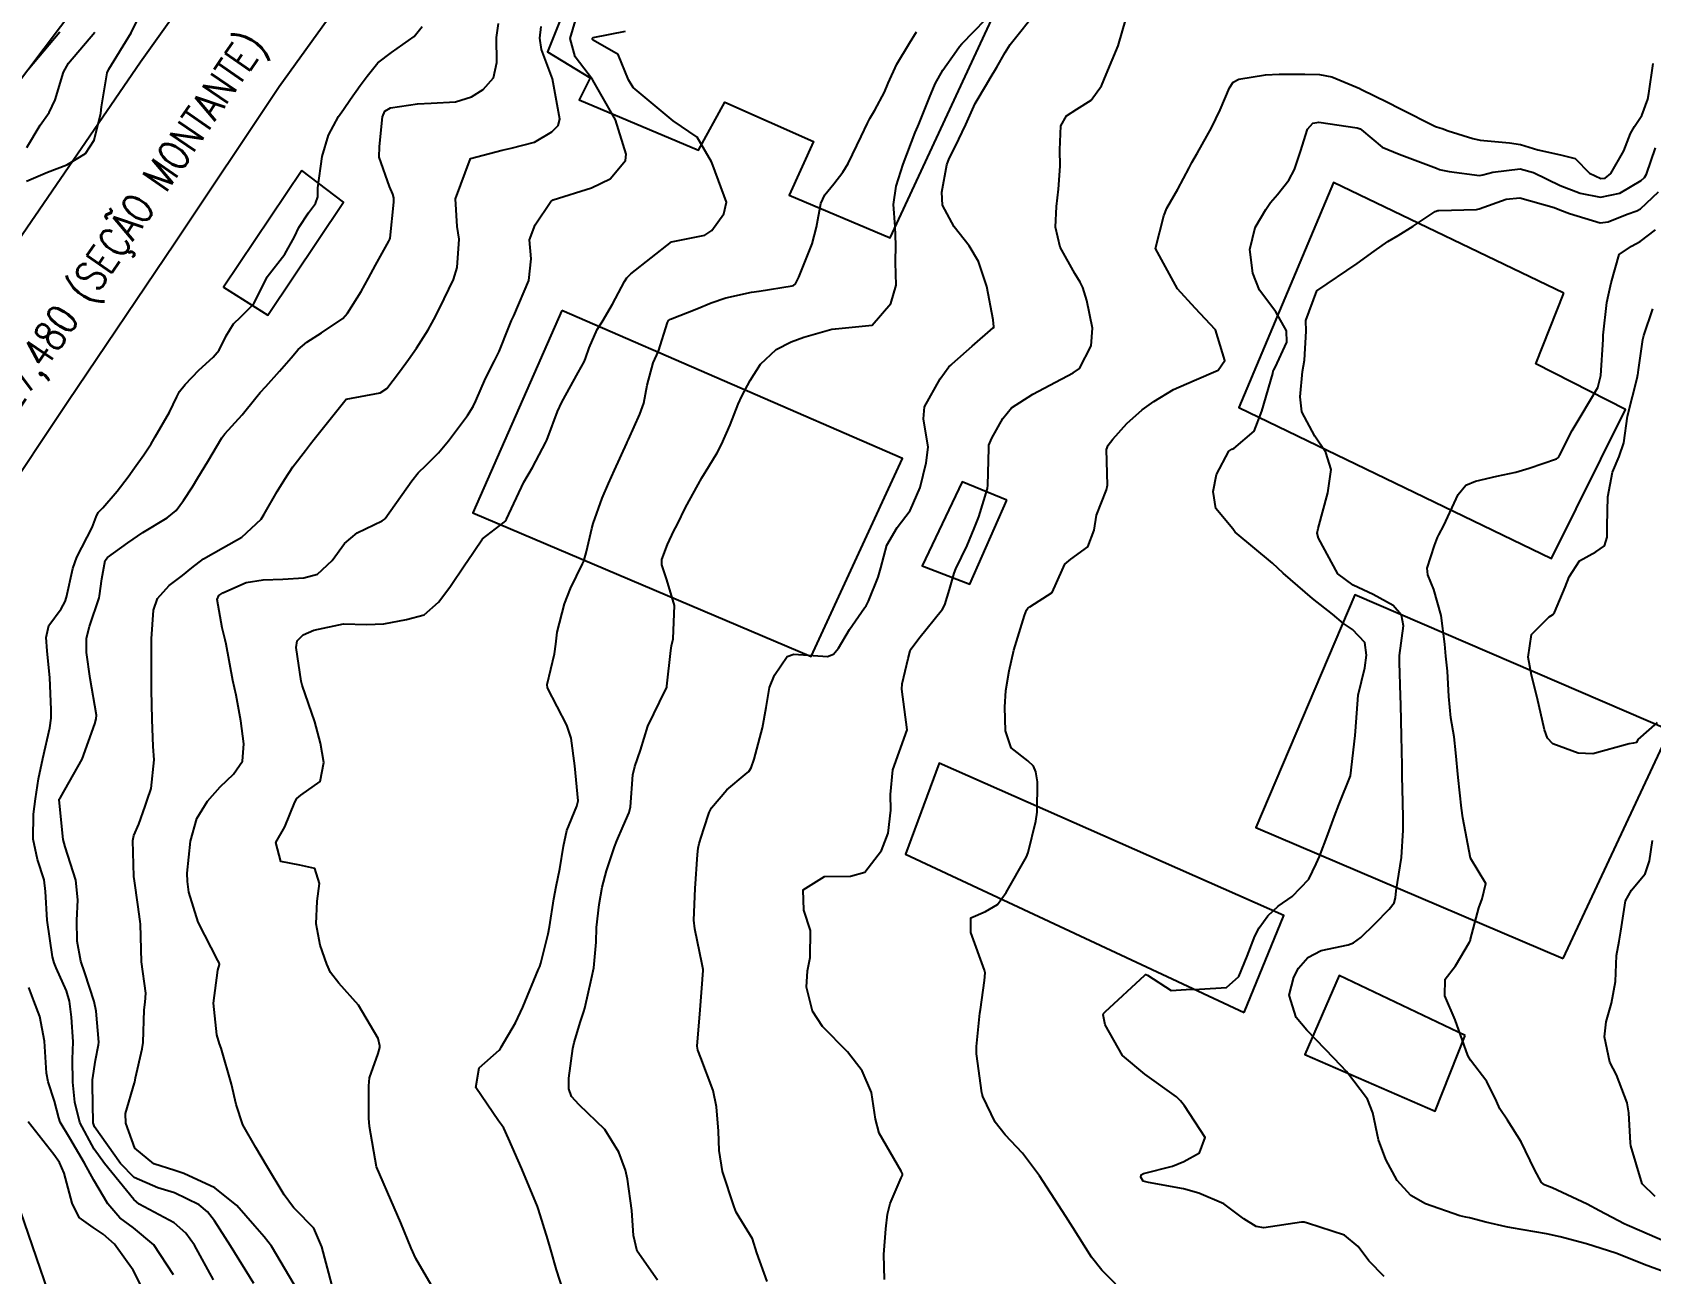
# Model space of a CAD drawing. Header units: metres. Extents: x 318500 to 325275, y 7408834 to 7428799.
# Drawn here: x 323822.7 to 323902.9, y 7420046.4 to 7420107.8 of the extents above; entities that cross this region are included whole.
import ezdxf

# ---------------------------------------------------------------- set-up
doc = ezdxf.new("R2010")
doc.units = ezdxf.units.M
doc.header["$MEASUREMENT"] = 0
for name, color, linetype in [('Curvas de Nivel 1m', 11, 'Continuous'), ('Curvas de Nivel 5m', 15, 'Continuous'), ('Divisas', 45, 'Continuous'), ('Edificações', 30, 'Continuous'), ('Linha Férrea', 20, 'Continuous'), ('TEXTO', 45, 'Continuous'), ('Vias Primárias', 230, 'Continuous')]:
    doc.layers.add(name, color=color, linetype=linetype)
doc.styles.add('ROMANS', font='romans', dxfattribs={"height": 0.2})

msp = doc.modelspace()

# ---------------------------------------------------------------- linework, layer by layer
at = {"layer": 'Curvas de Nivel 1m', "flags": 128}
for points, elevation in [([(323853.699, 7420046.028), (323852.692, 7420047.475), (323852.494, 7420048.244), (323852.413, 7420049.48), (323852.206, 7420051.041), (323852.101, 7420051.485), (323851.783, 7420052.377), (323851.076, 7420053.497), (323849.812, 7420054.713), (323849.435, 7420055.134), (323849.303, 7420055.518), (323849.301, 7420056.045), (323849.497, 7420057.515), (323849.561, 7420057.808), (323849.87, 7420058.846), (323850.041, 7420059.345), (323850.088, 7420059.508), (323850.428, 7420060.972), (323850.535, 7420061.504), (323850.647, 7420062.775), (323850.67, 7420063.503), (323850.802, 7420064.647), (323850.956, 7420065.5), (323851.156, 7420066.31), (323851.562, 7420067.494), (323851.683, 7420067.795), (323851.995, 7420068.523), (323852.287, 7420069.205), (323852.346, 7420069.485), (323852.461, 7420071.057), (323852.567, 7420071.482), (323852.851, 7420072.281), (323853.22, 7420073.473), (323854.087, 7420075.271), (323854.15, 7420075.398), (323854.161, 7420075.459), (323854.351, 7420077.222), (323854.393, 7420077.456), (323854.469, 7420077.801), (323854.536, 7420079.454), (323854.159, 7420080.73), (323853.905, 7420081.464), (323853.914, 7420081.724), (323854.185, 7420082.471), (323854.508, 7420083.143), (323854.661, 7420083.453), (323855.074, 7420084.312), (323855.7, 7420085.438), (323855.893, 7420085.767), (323856.234, 7420086.337), (323856.65, 7420087.02), (323856.861, 7420087.424), (323857.286, 7420088.399), (323857.685, 7420089.416), (323857.872, 7420089.826), (323858.292, 7420090.596), (323858.803, 7420091.402), (323859.573, 7420092.129), (323860.317, 7420092.516), (323860.949, 7420092.742), (323862.327, 7420093.13), (323862.517, 7420093.158), (323864.33, 7420093.33), (323865.25, 7420094.413), (323865.527, 7420095.312), (323865.493, 7420096.435), (323865.503, 7420097.313), (323865.478, 7420098.23), (323865.394, 7420099.315), (323865.519, 7420100.218), (323865.871, 7420101.309), (323866.456, 7420102.872), (323866.589, 7420103.168), (323866.645, 7420103.298), (323867.169, 7420104.604), (323867.451, 7420105.29), (323867.825, 7420105.962), (323868.515, 7420106.923), (323868.663, 7420107.133), (323868.779, 7420107.276), (323870.538, 7420109.079)], 744), ([(323864.949, 7420046.063), (323864.915, 7420047.312), (323865.001, 7420048.58), (323865.093, 7420049.31), (323865.217, 7420049.839), (323865.767, 7420051.109), (323865.838, 7420051.23), (323865.842, 7420051.299), (323865.772, 7420051.427), (323864.685, 7420053.317), (323864.502, 7420054.014), (323864.304, 7420055.323), (323863.836, 7420056.41), (323863.105, 7420057.337), (323861.869, 7420058.605), (323861.374, 7420059.358), (323861.08, 7420060.551), (323861.129, 7420061.362), (323861.259, 7420062.01), (323861.282, 7420063.36), (323860.952, 7420064.358), (323860.907, 7420065.366), (323861.967, 7420066.022), (323863.254, 7420066.05), (323863.969, 7420066.246), (323864.793, 7420067.318), (323865.126, 7420068.181), (323865.26, 7420069.311), (323865.244, 7420070.09), (323865.362, 7420071.31), (323866.06, 7420073.3), (323865.794, 7420075.304), (323865.823, 7420075.575), (323866.113, 7420076.826), (323866.211, 7420077.207), (323866.26, 7420077.298), (323866.648, 7420077.815), (323867.818, 7420079.275), (323867.933, 7420079.483), (323868.155, 7420080.241), (323868.39, 7420081.045), (323868.484, 7420081.267), (323869.033, 7420082.416), (323869.387, 7420083.258), (323869.618, 7420083.844), (323870.042, 7420085.252), (323870.065, 7420085.409), (323870.106, 7420087.251), (323870.119, 7420087.385), (323870.257, 7420087.747), (323870.798, 7420088.716), (323871.241, 7420089.236), (323872.287, 7420089.924), (323873.137, 7420090.366), (323874.298, 7420090.967), (323874.6, 7420091.195), (323875.188, 7420092.316), (323875.257, 7420093.186), (323874.977, 7420094.564), (323874.765, 7420095.194), (323874.632, 7420095.465), (323874.367, 7420095.892), (323873.651, 7420097.207), (323873.415, 7420098.189), (323873.458, 7420099.21), (323873.558, 7420100.074), (323873.641, 7420101.208), (323873.634, 7420102.022), (323873.682, 7420103.208), (323873.962, 7420103.711), (323874.472, 7420104.031), (323875.188, 7420104.481), (323875.694, 7420105.182), (323875.924, 7420105.754), (323876.52, 7420107.17), (323877.103, 7420109.162)], 746), ([(323822.416, 7420100.464), (323823.463, 7420100.917), (323824.424, 7420101.274), (323825.336, 7420101.846), (323825.779, 7420102.501), (323826.101, 7420103.835), (323826.144, 7420104.155), (323826.416, 7420105.831), (323826.492, 7420106.013), (323827.603, 7420107.819), (323827.904, 7420108.431)], 737), ([(323822.434, 7420102.135), (323823.092, 7420103.239), (323823.541, 7420103.874), (323823.848, 7420104.49), (323824.248, 7420105.864), (323824.494, 7420106.306), (323825.799, 7420107.841)], 736), ([(323831.694, 7420046.048), (323830.74, 7420047.765), (323830.316, 7420048.361), (323829.731, 7420048.873), (323827.996, 7420049.797), (323827.743, 7420050.023), (323826.289, 7420051.822), (323825.78, 7420052.523), (323825.06, 7420053.841), (323824.81, 7420054.845), (323824.714, 7420055.847), (323824.701, 7420056.983), (323824.726, 7420057.847), (323824.652, 7420059.064), (323824.543, 7420059.85), (323824.395, 7420060.362), (323823.896, 7420061.51), (323823.783, 7420061.746), (323823.75, 7420061.862), (323823.714, 7420062.051), (323823.439, 7420063.867), (323823.366, 7420065.291), (323823.29, 7420065.87), (323822.972, 7420066.868), (323822.755, 7420067.878), (323822.768, 7420069.109), (323822.859, 7420069.877), (323823.018, 7420070.873), (323823.223, 7420071.872), (323823.577, 7420073.392), (323823.639, 7420073.866), (323823.635, 7420074.298), (323823.584, 7420075.868), (323823.445, 7420077.211), (323823.387, 7420077.871), (323823.521, 7420078.467), (323824.131, 7420079.292), (323824.338, 7420079.656), (323824.407, 7420079.856), (323824.723, 7420081.29), (323824.917, 7420081.849), (323825.666, 7420083.319), (323825.873, 7420083.835), (323825.973, 7420084.054), (323826.197, 7420084.294), (323826.918, 7420085.114), (323827.461, 7420085.818), (323827.769, 7420086.272), (323828.237, 7420086.916), (323828.595, 7420087.454), (323828.792, 7420087.802), (323829.5, 7420089.029), (323829.87, 7420089.786), (323830.008, 7420090.05), (323830.279, 7420090.4), (323830.952, 7420091.108), (323831.673, 7420091.759), (323831.962, 7420092.098), (323832.316, 7420092.801), (323832.675, 7420093.397), (323833.042, 7420093.743), (323833.685, 7420094.388), (323834.35, 7420095.73), (323835.228, 7420096.856), (323835.703, 7420097.71), (323835.92, 7420098.174), (323836.398, 7420098.902), (323836.737, 7420099.363), (323836.855, 7420099.693), (323836.857, 7420100.136), (323837.065, 7420101.69), (323837.384, 7420102.747), (323837.888, 7420103.679), (323838.128, 7420104.012), (323838.473, 7420104.524), (323838.948, 7420105.2), (323839.296, 7420105.662), (323839.828, 7420106.325), (323840.502, 7420106.841), (323841.636, 7420107.633), (323842.022, 7420108.123)], 738), ([(323833.692, 7420045.87), (323832.528, 7420047.742), (323831.732, 7420048.971), (323831.397, 7420049.416), (323830.974, 7420049.761), (323829.749, 7420050.355), (323828.935, 7420050.605), (323827.76, 7420051.123), (323827.082, 7420051.81), (323825.797, 7420053.626), (323825.723, 7420053.831), (323825.694, 7420055.708), (323825.693, 7420055.832), (323825.693, 7420055.961), (323825.837, 7420056.931), (323825.99, 7420057.686), (323825.998, 7420057.829), (323825.873, 7420059.367), (323825.78, 7420059.832), (323825.313, 7420061.257), (323825.118, 7420061.842), (323824.937, 7420062.822), (323824.921, 7420063.845), (323824.968, 7420064.873), (323824.868, 7420065.846), (323824.336, 7420067.493), (323824.232, 7420067.856), (323824.039, 7420069.83), (323824.045, 7420069.859), (323824.099, 7420069.947), (323825.179, 7420071.843), (323825.81, 7420073.587), (323825.879, 7420073.833), (323825.883, 7420074.013), (323825.569, 7420075.838), (323825.387, 7420077.125), (323825.394, 7420077.841), (323825.544, 7420078.414), (323826.024, 7420079.832), (323826.045, 7420079.927), (323826.154, 7420080.778), (323826.319, 7420081.677), (323826.432, 7420081.827), (323827.441, 7420082.554), (323828.183, 7420083.064), (323829.388, 7420083.792), (323829.83, 7420084.151), (323830.203, 7420084.652), (323830.651, 7420085.336), (323830.918, 7420085.77), (323831.406, 7420086.589), (323832.094, 7420087.752), (323832.252, 7420087.952), (323833.114, 7420088.889), (323833.78, 7420089.735), (323834.002, 7420090.005), (323834.279, 7420090.306), (323834.957, 7420091.053), (323835.528, 7420091.712), (323835.888, 7420092.124), (323836.312, 7420092.499), (323837.046, 7420092.962), (323838.097, 7420093.673), (323838.333, 7420093.925), (323839.006, 7420095), (323839.368, 7420095.66), (323839.715, 7420096.301), (323840.378, 7420097.498), (323840.431, 7420097.597), (323840.446, 7420097.649), (323840.63, 7420099.424), (323840.618, 7420099.647), (323840.581, 7420099.817), (323840.415, 7420100.2), (323839.893, 7420101.655), (323839.907, 7420102.186), (323840.067, 7420103.654), (323840.181, 7420103.936), (323840.467, 7420104.1), (323841.802, 7420104.298), (323842.471, 7420104.324), (323843.681, 7420104.393), (323844.476, 7420104.643), (323845.054, 7420105.012), (323845.558, 7420105.579), (323845.732, 7420106.343), (323845.713, 7420107.578), (323845.817, 7420108.28)], 739), ([(323837.547, 7420045.817), (323837.061, 7420047.68), (323836.66, 7420048.617), (323835.739, 7420049.559), (323835.663, 7420049.625), (323835.596, 7420049.702), (323835.195, 7420050.262), (323834.315, 7420051.722), (323833.783, 7420052.604), (323833.138, 7420053.737), (323832.817, 7420054.733), (323832.575, 7420055.742), (323832.061, 7420057.534), (323831.988, 7420057.749), (323831.857, 7420058.194), (323831.688, 7420059.753), (323831.896, 7420061.388), (323831.982, 7420061.666), (323831.975, 7420061.749), (323831.902, 7420061.867), (323830.935, 7420063.765), (323830.47, 7420065.254), (323830.394, 7420065.773), (323830.385, 7420066.194), (323830.543, 7420067.772), (323830.869, 7420068.895), (323831.393, 7420069.759), (323832.017, 7420070.474), (323832.677, 7420071.09), (323833.124, 7420071.739), (323833.194, 7420072.593), (323833.043, 7420073.74), (323832.808, 7420075.014), (323832.645, 7420075.744), (323832.315, 7420077.541), (323832.271, 7420077.748), (323832.119, 7420078.341), (323831.872, 7420079.754), (323831.952, 7420079.944), (323832.145, 7420080.078), (323833.308, 7420080.583), (323834.155, 7420080.722), (323835.123, 7420080.748), (323836.157, 7420080.817), (323836.842, 7420081.008), (323837.561, 7420081.679), (323838.179, 7420082.523), (323838.805, 7420083.043), (323840.051, 7420083.651), (323840.148, 7420083.703), (323840.201, 7420083.764), (323841.511, 7420085.631), (323841.833, 7420086.019), (323842.232, 7420086.4), (323842.841, 7420087.011), (323843.329, 7420087.604), (323844.269, 7420088.865), (323844.559, 7420089.304), (323844.695, 7420089.586), (323845.17, 7420090.702), (323845.621, 7420091.577), (323845.849, 7420092.033), (323846.325, 7420093.24), (323846.419, 7420093.479), (323846.459, 7420093.568), (323846.571, 7420093.804), (323847.315, 7420095.556), (323847.431, 7420096.619), (323847.348, 7420097.555), (323847.63, 7420098.313), (323848.409, 7420099.454), (323848.452, 7420099.496), (323848.518, 7420099.538), (323850.416, 7420100.136), (323851.346, 7420100.576), (323852.106, 7420101.493), (323852.134, 7420101.802), (323851.606, 7420103.499), (323850.49, 7420105.478), (323850.465, 7420105.51), (323849.605, 7420106.633), (323849.369, 7420107.531), (323849.625, 7420108.427)], 741), ([(323842.588, 7420045.607), (323841.712, 7420047.101), (323841.476, 7420047.624), (323840.975, 7420048.874), (323840.649, 7420049.636), (323839.77, 7420051.65), (323839.422, 7420053.654), (323839.393, 7420054.065), (323839.38, 7420055.654), (323839.422, 7420056.058), (323839.844, 7420057.256), (323839.935, 7420057.563), (323839.937, 7420057.649), (323839.855, 7420058.002), (323838.879, 7420059.66), (323837.891, 7420060.745), (323837.493, 7420061.273), (323837.308, 7420061.679), (323836.978, 7420062.62), (323836.77, 7420063.687), (323836.827, 7420064.807), (323836.94, 7420065.685), (323836.706, 7420066.428), (323835.969, 7420066.592), (323835.028, 7420066.771), (323834.784, 7420067.718), (323835.222, 7420068.481), (323835.725, 7420069.704), (323835.824, 7420069.891), (323836.015, 7420070.055), (323836.973, 7420070.739), (323837.155, 7420071.683), (323836.99, 7420072.627), (323836.708, 7420073.69), (323836.087, 7420075.505), (323836.038, 7420075.701), (323835.788, 7420077.378), (323835.839, 7420077.704), (323836.123, 7420078.004), (323836.663, 7420078.23), (323838.129, 7420078.54), (323839.269, 7420078.518), (323840.129, 7420078.536), (323841.256, 7420078.758), (323842.134, 7420078.995), (323842.838, 7420079.61), (323843.395, 7420080.358), (323844.169, 7420081.511), (323844.203, 7420081.557), (323844.222, 7420081.589), (323845.013, 7420082.756), (323846.085, 7420083.571), (323846.146, 7420083.625), (323846.202, 7420083.724), (323847.074, 7420085.557), (323847.497, 7420086.285), (323848.15, 7420087.542), (323848.183, 7420087.609), (323848.254, 7420087.78), (323848.741, 7420089.064), (323848.949, 7420089.53), (323849.763, 7420090.986), (323850.05, 7420091.514), (323850.129, 7420091.686), (323850.311, 7420092.216), (323850.704, 7420093.126), (323850.953, 7420093.504), (323851.467, 7420094.375), (323852.048, 7420095.493), (323852.177, 7420095.676), (323852.364, 7420095.873), (323854.38, 7420097.46), (323856.031, 7420097.79), (323856.389, 7420098.03), (323856.978, 7420098.848), (323857.108, 7420099.423), (323856.438, 7420101.266), (323856.374, 7420101.431), (323855.653, 7420102.649), (323854.46, 7420103.46), (323852.484, 7420105.101), (323852.262, 7420105.492), (323851.75, 7420106.745), (323850.509, 7420107.456), (323850.475, 7420107.485), (323850.466, 7420107.52), (323850.475, 7420107.556), (323850.511, 7420107.577), (323852.109, 7420107.903)], 742), ([(323849.024, 7420045.52), (323848.689, 7420046.542), (323848.402, 7420047.53), (323848.249, 7420048.055), (323847.789, 7420049.539), (323847.742, 7420049.678), (323846.97, 7420051.552), (323846.307, 7420053.048), (323846.069, 7420053.566), (323845.968, 7420053.734), (323845.804, 7420053.929), (323844.693, 7420055.581), (323844.86, 7420056.554), (323845.848, 7420057.425), (323845.914, 7420057.504), (323845.952, 7420057.568), (323846.648, 7420058.779), (323847.023, 7420059.553), (323847.802, 7420061.445), (323847.846, 7420061.541), (323847.862, 7420061.579), (323847.903, 7420061.735), (323848.268, 7420063.192), (323848.334, 7420063.534), (323848.558, 7420064.924), (323848.67, 7420065.529), (323848.851, 7420066.409), (323849.035, 7420067.524), (323849.203, 7420068.311), (323849.697, 7420069.515), (323849.753, 7420069.775), (323849.602, 7420071.517), (323849.417, 7420072.883), (323849.191, 7420073.523), (323848.248, 7420075.377), (323848.217, 7420075.538), (323848.583, 7420077.062), (323848.646, 7420077.532), (323848.721, 7420078.126), (323849.076, 7420079.526), (323849.375, 7420080.298), (323849.981, 7420081.513), (323850.037, 7420081.647), (323850.179, 7420082.128), (323850.435, 7420083.27), (323850.502, 7420083.507), (323850.953, 7420084.762), (323851.265, 7420085.5), (323851.568, 7420086.159), (323852.168, 7420087.491), (323852.193, 7420087.549), (323852.253, 7420087.68), (323852.818, 7420088.935), (323853.014, 7420089.479), (323853.177, 7420090.364), (323853.474, 7420091.472), (323853.733, 7420092.044), (323854.191, 7420093.462), (323854.234, 7420093.559), (323854.333, 7420093.64), (323855.644, 7420094.137), (323856.345, 7420094.436), (323857.075, 7420094.697), (323858.353, 7420094.964), (323858.73, 7420095.028), (323860.359, 7420095.283), (323860.434, 7420095.304), (323860.529, 7420095.377), (323860.699, 7420095.712), (323861.354, 7420097.37), (323861.572, 7420098.189), (323861.794, 7420099.366), (323861.984, 7420099.797), (323862.425, 7420100.328), (323862.88, 7420100.906), (323863.14, 7420101.35), (323863.79, 7420102.677), (323864.098, 7420103.335), (323864.222, 7420103.576), (323864.47, 7420103.992), (323864.938, 7420104.868), (323865.126, 7420105.32), (323865.555, 7420106.263), (323866.175, 7420107.305), (323866.526, 7420107.871)], 743), ([(323877.079, 7420045.149), (323875.71, 7420046.533), (323875.203, 7420047.175), (323874.281, 7420048.638), (323873.924, 7420049.188), (323873.744, 7420049.469), (323872.627, 7420051.207), (323871.787, 7420052.323), (323870.918, 7420053.233), (323870.424, 7420053.859), (323869.819, 7420055.129), (323869.779, 7420055.25), (323869.763, 7420055.308), (323869.506, 7420057.253), (323869.503, 7420057.606), (323869.67, 7420059.252), (323869.693, 7420059.44), (323869.896, 7420060.871), (323869.926, 7420061.25), (323869.902, 7420061.383), (323869.215, 7420063.257), (323869.217, 7420063.981), (323869.946, 7420064.29), (323870.549, 7420064.643), (323870.975, 7420065.235), (323871.978, 7420067.001), (323872.068, 7420067.219), (323872.441, 7420068.776), (323872.509, 7420069.213), (323872.52, 7420070.725), (323872.443, 7420071.214), (323872.327, 7420071.5), (323872.045, 7420071.763), (323871.222, 7420072.403), (323870.943, 7420073.237), (323870.906, 7420074.409), (323870.956, 7420075.237), (323871.12, 7420076.22), (323871.345, 7420077.232), (323871.877, 7420078.964), (323871.982, 7420079.222), (323872.041, 7420079.322), (323872.143, 7420079.391), (323873.257, 7420080.1), (323873.751, 7420081.196), (323873.876, 7420081.493), (323874.178, 7420081.738), (323875.012, 7420082.357), (323875.33, 7420083.179), (323875.456, 7420083.929), (323875.947, 7420085.173), (323875.992, 7420085.405), (323875.943, 7420087.175), (323876.029, 7420087.398), (323876.258, 7420087.683), (323876.958, 7420088.472), (323877.712, 7420089.149), (323878.284, 7420089.563), (323879.271, 7420090.15), (323880.295, 7420090.59), (323881.472, 7420091.102), (323881.812, 7420091.593), (323881.338, 7420093.105), (323880.346, 7420094.178), (323879.466, 7420095.129), (323878.38, 7420097.14), (323878.787, 7420098.754), (323878.941, 7420099.135), (323879.476, 7420100.077), (323880.039, 7420101.124), (323880.177, 7420101.389), (323880.448, 7420101.871), (323881.14, 7420103.11), (323881.576, 7420104.001), (323882.047, 7420105.097), (323882.219, 7420105.369), (323882.496, 7420105.523), (323883.831, 7420105.739), (323884.501, 7420105.768), (323885.777, 7420105.771), (323886.501, 7420105.743), (323887.104, 7420105.636), (323888.491, 7420105.06), (323888.52, 7420105.039), (323888.575, 7420105.009), (323889.866, 7420104.375), (323890.476, 7420104.064), (323892.243, 7420103.183), (323892.462, 7420103.113), (323892.584, 7420103.081), (323892.88, 7420102.954), (323894.098, 7420102.577), (323894.456, 7420102.499), (323895.909, 7420102.363), (323896.454, 7420102.278), (323897.327, 7420102.016), (323898.449, 7420101.77), (323899.173, 7420101.595), (323899.877, 7420100.858), (323900.436, 7420100.596), (323900.661, 7420100.622), (323900.932, 7420100.843), (323901.584, 7420101.966), (323901.911, 7420102.828), (323902.114, 7420103.177), (323902.473, 7420103.716), (323902.771, 7420104.532), (323902.828, 7420104.817), (323903.038, 7420106.289)], 747), ([(323889.709, 7420046.221), (323888.951, 7420046.992), (323888.422, 7420047.695), (323887.732, 7420048.259), (323885.909, 7420048.857), (323885.739, 7420048.904), (323885.615, 7420048.908), (323883.736, 7420048.623), (323883.368, 7420048.697), (323882.757, 7420049.075), (323881.751, 7420049.81), (323880.516, 7420050.346), (323879.762, 7420050.566), (323878.029, 7420050.873), (323877.767, 7420050.939), (323877.647, 7420051.142), (323877.657, 7420051.257), (323877.773, 7420051.32), (323879.22, 7420051.677), (323879.782, 7420051.906), (323880.548, 7420052.343), (323880.832, 7420053.1), (323879.816, 7420054.668), (323879.619, 7420054.914), (323879.413, 7420055.116), (323877.836, 7420056.239), (323876.741, 7420057.157), (323875.873, 7420058.674), (323875.78, 7420059.171), (323875.801, 7420059.251), (323875.882, 7420059.331), (323877.836, 7420061.141), (323877.874, 7420061.167), (323877.9, 7420061.169), (323877.973, 7420061.139), (323879.154, 7420060.382), (323879.893, 7420060.427), (323880.547, 7420060.45), (323881.894, 7420060.532), (323882.51, 7420061.081), (323882.914, 7420062.076), (323883.299, 7420063.069), (323883.513, 7420063.49), (323883.945, 7420064.087), (323884.451, 7420064.554), (323885.141, 7420065.042), (323885.969, 7420065.904), (323886.343, 7420066.66), (323886.499, 7420067.025), (323886.913, 7420068.104), (323887.237, 7420069.018), (323887.452, 7420069.582), (323888.04, 7420071.01), (323888.272, 7420073.007), (323888.284, 7420073.228), (323888.421, 7420075.005), (323888.74, 7420076.371), (323888.833, 7420076.999), (323888.74, 7420077.615), (323888.132, 7420078.257), (323887.683, 7420078.562), (323887.149, 7420079.025), (323886.151, 7420079.803), (323884.693, 7420081.055), (323884.177, 7420081.551), (323882.327, 7420083.088), (323882.268, 7420083.157), (323882.202, 7420083.249), (323881.37, 7420084.261), (323881.226, 7420085.105), (323881.403, 7420085.932), (323882.007, 7420087.094), (323882.151, 7420087.192), (323882.252, 7420087.235), (323883.256, 7420088.084), (323883.649, 7420089.069), (323884.18, 7420090.943), (323884.208, 7420091.061), (323884.234, 7420091.128), (323884.303, 7420091.245), (323884.877, 7420092.499), (323884.872, 7420093.055), (323884.344, 7420093.99), (323883.531, 7420095.072), (323883.204, 7420095.914), (323883.052, 7420097.08), (323883.308, 7420098.165), (323883.833, 7420099.069), (323884.076, 7420099.404), (323884.421, 7420099.815), (323884.973, 7420100.514), (323885.266, 7420101.052), (323885.56, 7420101.937), (323885.903, 7420103.046), (323886.171, 7420103.336), (323886.465, 7420103.385), (323888.362, 7420103.111), (323888.461, 7420103.084), (323888.514, 7420103.062), (323888.581, 7420103.008), (323889.611, 7420102.152), (323890.448, 7420101.807), (323892.296, 7420101.107), (323892.441, 7420101.043), (323892.506, 7420101.024), (323892.923, 7420100.953), (323894.437, 7420100.755), (323894.592, 7420100.774), (323895.092, 7420100.92), (323896.442, 7420101.076), (323897.101, 7420100.893), (323898.43, 7420100.247), (323899.416, 7420099.874), (323900.422, 7420099.683), (323901.39, 7420099.871), (323902.435, 7420100.501), (323902.6, 7420100.656), (323902.698, 7420100.817), (323903.152, 7420102.114)], 748), ([(323903.714, 7420046.394), (323902.596, 7420046.807), (323901.725, 7420047.163), (323901.191, 7420047.365), (323899.735, 7420047.831), (323898.42, 7420048.183), (323897.742, 7420048.325), (323896.016, 7420048.626), (323895.747, 7420048.673), (323894.75, 7420048.915), (323893.942, 7420049.117), (323893.752, 7420049.15), (323893.459, 7420049.227), (323891.759, 7420049.817), (323891.021, 7420050.223), (323890.348, 7420050.971), (323889.785, 7420052.013), (323889.431, 7420052.986), (323889.149, 7420054.326), (323888.886, 7420054.994), (323887.84, 7420056.366), (323887.227, 7420057.016), (323885.871, 7420058.411), (323885.345, 7420059.038), (323885.005, 7420060.157), (323885.228, 7420061.04), (323885.462, 7420061.481), (323885.915, 7420062.023), (323886.579, 7420062.365), (323887.925, 7420062.644), (323888.19, 7420062.742), (323888.552, 7420063.001), (323889.25, 7420063.681), (323889.952, 7420064.417), (323890.203, 7420064.729), (323890.269, 7420064.975), (323890.302, 7420065.314), (323890.558, 7420066.971), (323890.648, 7420068.322), (323890.642, 7420068.971), (323890.614, 7420070.388), (323890.603, 7420070.972), (323890.592, 7420071.521), (323890.56, 7420072.975), (323890.53, 7420074.529), (323890.517, 7420074.976), (323890.457, 7420076.634), (323890.473, 7420076.976), (323890.666, 7420078.443), (323890.56, 7420078.976), (323890.147, 7420079.458), (323889.155, 7420079.995), (323888.162, 7420080.461), (323887.417, 7420081.021), (323886.443, 7420082.79), (323886.392, 7420083.037), (323886.436, 7420083.27), (323886.913, 7420085.03), (323887.073, 7420086.192), (323886.815, 7420087.032), (323886.262, 7420087.833), (323885.62, 7420089.047), (323885.544, 7420089.791), (323885.653, 7420091.046), (323885.749, 7420091.605), (323885.835, 7420093.045), (323885.818, 7420093.565), (323886.36, 7420095.04), (323888.374, 7420096.387), (323889.206, 7420096.998), (323889.89, 7420097.485), (323890.392, 7420097.784), (323891.14, 7420098.232), (323892.234, 7420098.962), (323892.358, 7420099.013), (323892.411, 7420099.017), (323894.273, 7420099.071), (323894.413, 7420099.102), (323895.753, 7420099.577), (323896.421, 7420099.642), (323898.137, 7420099.16), (323898.413, 7420099.055), (323898.894, 7420098.873), (323900.403, 7420098.405), (323900.8, 7420098.448), (323901.756, 7420098.83), (323902.231, 7420099.004), (323902.414, 7420099.104), (323903.295, 7420099.944)], 749), ([(323903.23, 7420073.651), (323902.279, 7420072.818), (323902.209, 7420072.668), (323902.058, 7420072.635), (323901.839, 7420072.605), (323900.053, 7420072.104), (323899.324, 7420072.133), (323898.057, 7420072.603), (323897.802, 7420072.883), (323897.65, 7420073.301), (323897.284, 7420074.888), (323897.002, 7420075.995), (323896.841, 7420076.893), (323897.015, 7420078.007), (323897.876, 7420078.883), (323898.041, 7420078.981), (323898.143, 7420079.112), (323898.679, 7420080.355), (323898.878, 7420080.869), (323899.382, 7420081.662), (323900.189, 7420082.111), (323900.628, 7420082.409), (323900.765, 7420082.842), (323900.753, 7420083.39), (323900.792, 7420084.841), (323901.018, 7420086.058), (323901.358, 7420086.833), (323901.577, 7420087.514), (323901.759, 7420088.828), (323902.252, 7420090.773), (323902.263, 7420090.821), (323902.269, 7420090.852), (323902.305, 7420091.121), (323902.527, 7420092.618), (323902.577, 7420092.818), (323903.024, 7420094.139)], 751), ([(323903.143, 7420050.178), (323902.488, 7420050.809), (323901.93, 7420052.686), (323901.918, 7420052.818), (323901.823, 7420054.32), (323901.747, 7420054.821), (323901.212, 7420056.198), (323900.888, 7420056.834), (323900.619, 7420058.089), (323900.703, 7420058.838), (323900.973, 7420059.755), (323901.162, 7420060.831), (323901.212, 7420062.12), (323901.354, 7420062.829), (323901.439, 7420063.326), (323901.672, 7420064.824), (323901.965, 7420065.355), (323902.632, 7420066.155), (323902.86, 7420066.811), (323902.999, 7420067.811)], 751), ([(323829.698, 7420046.306), (323828.728, 7420047.79), (323827.728, 7420048.633), (323827.052, 7420049.129), (323826.448, 7420049.819), (323825.757, 7420050.99), (323825.297, 7420051.837), (323824.567, 7420053.069), (323824.095, 7420053.856), (323824.014, 7420054.069), (323823.81, 7420054.895), (323823.49, 7420055.863), (323823.406, 7420056.286), (323823.316, 7420057.868), (323823.086, 7420059.089), (323822.783, 7420059.876), (323822.534, 7420060.535)], 737), ([(323828.08, 7420045.796), (323827.701, 7420046.526), (323826.786, 7420047.814), (323826.217, 7420048.315), (323825.728, 7420048.641), (323825.029, 7420049.136), (323824.683, 7420049.846), (323824.283, 7420051.331), (323824.048, 7420051.856), (323823.776, 7420052.252), (323822.497, 7420053.873)], 736)]:
    msp.add_lwpolyline(points, dxfattribs=dict(at, elevation=elevation))
at = {"layer": 'Curvas de Nivel 5m', "flags": 128}
for points, elevation in [([(323859.121, 7420045.966), (323858.614, 7420047.397), (323858.407, 7420048.08), (323857.737, 7420049.16), (323857.591, 7420049.411), (323857.485, 7420049.671), (323856.909, 7420051.419), (323856.754, 7420052.452), (323856.72, 7420053.421), (323856.617, 7420054.617), (323856.443, 7420055.424), (323855.844, 7420057.049), (323855.692, 7420057.432), (323855.66, 7420057.626), (323855.805, 7420059.431), (323855.891, 7420060.496), (323855.952, 7420061.377), (323855.95, 7420061.43), (323855.904, 7420061.667), (323855.537, 7420063.436), (323855.499, 7420063.874), (323855.557, 7420065.436), (323855.667, 7420067.124), (323855.703, 7420067.434), (323855.757, 7420067.66), (323855.994, 7420068.384), (323856.244, 7420069.191), (323856.361, 7420069.426), (323857.124, 7420070.319), (323858.035, 7420071.077), (323858.221, 7420071.224), (323858.34, 7420071.406), (323858.483, 7420071.842), (323858.891, 7420073.398), (323859.072, 7420074.398), (323859.25, 7420075.393), (323859.486, 7420076.002), (323860.113, 7420076.924), (323860.447, 7420077.043), (323862.114, 7420076.92), (323862.419, 7420077.043), (323862.656, 7420077.345), (323863.2, 7420078.269), (323863.953, 7420079.332), (323864.032, 7420079.44), (323864.145, 7420079.66), (323864.635, 7420080.851), (323864.768, 7420081.321), (323865.059, 7420082.445), (323865.57, 7420083.309), (323866.209, 7420084.157), (323866.704, 7420085.293), (323867.008, 7420086.519), (323867.104, 7420087.287), (323866.872, 7420088.69), (323866.923, 7420089.29), (323867.7, 7420090.684), (323868.128, 7420091.273), (323868.221, 7420091.352), (323868.302, 7420091.419), (323869.286, 7420092.295), (323870.329, 7420093.199), (323870.359, 7420093.22), (323870.367, 7420093.249), (323870.335, 7420093.602), (323870.018, 7420095.255), (323869.594, 7420096.484), (323869.133, 7420097.269), (323868.394, 7420098.214), (323867.811, 7420099.286), (323867.777, 7420099.93), (323868.033, 7420101.284), (323868.141, 7420101.585), (323868.449, 7420102.171), (323868.969, 7420103.272), (323869.431, 7420104.31), (323869.994, 7420105.257), (323870.186, 7420105.563), (323870.503, 7420106.116), (323870.918, 7420106.84), (323871.17, 7420107.24), (323872.537, 7420108.96)], 745), ([(323822.491, 7420105.982), (323824.078, 7420107.866)], 735), ([(323835.692, 7420045.817), (323834.56, 7420047.717), (323834.19, 7420048.188), (323833.73, 7420048.71), (323832.846, 7420049.739), (323831.753, 7420050.616), (323830.216, 7420051.321), (323829.765, 7420051.46), (323828.724, 7420051.79), (323827.782, 7420052.576), (323827.339, 7420053.815), (323827.332, 7420054.288), (323827.771, 7420055.81), (323827.785, 7420055.846), (323827.824, 7420056.064), (323828.154, 7420057.497), (323828.194, 7420057.805), (323828.257, 7420059.421), (323828.305, 7420059.804), (323828.335, 7420060.254), (323828.122, 7420061.807), (323828.067, 7420063.669), (323828.057, 7420063.808), (323827.943, 7420064.646), (323827.767, 7420065.812), (323827.739, 7420066.035), (323827.684, 7420067.813), (323827.733, 7420068.064), (323827.992, 7420068.626), (323828.298, 7420069.514), (323828.398, 7420069.804), (323828.606, 7420070.391), (323828.748, 7420071.799), (323828.701, 7420072.461), (323828.644, 7420073.801), (323828.612, 7420075.272), (323828.609, 7420075.802), (323828.616, 7420076.323), (323828.612, 7420077.802), (323828.719, 7420079.213), (323828.916, 7420079.798), (323829.496, 7420080.444), (323830.157, 7420080.939), (323830.617, 7420081.319), (323831.193, 7420081.765), (323832.176, 7420082.325), (323833.087, 7420082.835), (323834.047, 7420083.731), (323834.104, 7420083.818), (323834.194, 7420083.983), (323834.839, 7420085.092), (323835.215, 7420085.715), (323835.625, 7420086.313), (323836.241, 7420087.128), (323836.489, 7420087.454), (323836.674, 7420087.694), (323838.27, 7420089.67), (323839.943, 7420089.986), (323840.278, 7420090.2), (323840.908, 7420091.024), (323841.351, 7420091.634), (323841.742, 7420092.195), (323842.322, 7420093.112), (323842.512, 7420093.433), (323842.612, 7420093.616), (323842.893, 7420094.169), (323843.581, 7420095.602), (323843.767, 7420096.191), (323843.864, 7420097.598), (323843.759, 7420098.23), (323843.677, 7420099.601), (323844.43, 7420101.59), (323846.001, 7420102.01), (323846.438, 7420102.097), (323847.596, 7420102.4), (323848.451, 7420102.908), (323848.768, 7420103.223), (323848.857, 7420103.534), (323848.49, 7420105.54), (323847.94, 7420106.984), (323847.855, 7420107.55), (323847.931, 7420108.136)], 740), ([(323903.737, 7420047.906), (323901.859, 7420048.707), (323901.749, 7420048.752), (323901.595, 7420048.822), (323900.38, 7420049.465), (323899.759, 7420049.798), (323898.031, 7420050.604), (323897.768, 7420050.711), (323897.657, 7420050.76), (323897.502, 7420050.874), (323897.148, 7420051.511), (323896.488, 7420052.89), (323895.816, 7420053.961), (323895.443, 7420054.525), (323895.269, 7420054.908), (323894.796, 7420055.877), (323893.984, 7420056.928), (323893.853, 7420057.158), (323893.231, 7420058.936), (323892.717, 7420060.116), (323892.727, 7420060.942), (323893.239, 7420061.607), (323893.928, 7420062.78), (323893.976, 7420062.883), (323893.991, 7420062.929), (323894.396, 7420064.481), (323894.558, 7420064.921), (323894.738, 7420065.688), (323893.98, 7420066.93), (323893.605, 7420068.934), (323893.536, 7420069.416), (323893.365, 7420070.937), (323893.264, 7420072.15), (323893.167, 7420072.943), (323893.01, 7420073.882), (323892.916, 7420074.948), (323892.851, 7420076.206), (323892.768, 7420076.95), (323892.708, 7420077.533), (323892.526, 7420078.954), (323892.159, 7420080.249), (323891.869, 7420080.963), (323891.839, 7420081.3), (323892.192, 7420082.425), (323892.34, 7420082.816), (323892.414, 7420082.957), (323892.667, 7420083.416), (323893.367, 7420084.943), (323893.759, 7420085.405), (323894.23, 7420085.607), (323895.286, 7420085.862), (323896.237, 7420086.058), (323896.886, 7420086.248), (323898.248, 7420086.714), (323898.341, 7420086.787), (323898.392, 7420086.878), (323899.015, 7420088.123), (323899.466, 7420088.862), (323900.294, 7420090.256), (323900.445, 7420090.848), (323900.551, 7420092.622), (323900.562, 7420092.847), (323900.733, 7420094.465), (323900.815, 7420094.843), (323900.949, 7420095.425), (323901.352, 7420096.835), (323901.96, 7420097.253), (323902.39, 7420097.474), (323903.153, 7420098.058)], 750)]:
    msp.add_lwpolyline(points, dxfattribs=dict(at, elevation=elevation))
at = {"layer": 'Divisas'}
msp.add_lwpolyline([(323789.794, 7420061.582), (323806.019, 7420080.314), (323804.338, 7420081.771), (323812.805, 7420093.176), (323837.808, 7420126.322), (323847.987, 7420141.396), (323864.1, 7420170.125), (323871.696, 7420187.216), (323876.685, 7420198.54), (323880.455, 7420208.242), (323888.862, 7420233.683), (323895.696, 7420254.362), (323896.949, 7420268.507)], dxfattribs=at)
at = {"layer": 'Edificações'}
for points in [[(323868.415, 7420121.186), (323863.262, 7420123.624), (323859.845, 7420115.279), (323852.793, 7420118.639), (323848.128, 7420109.048), (323848.942, 7420108.614), (323848.237, 7420106.88), (323850.352, 7420105.58), (323849.81, 7420104.496), (323855.722, 7420102.003), (323857.024, 7420104.388), (323861.418, 7420102.437), (323860.225, 7420099.769), (323865.215, 7420097.655), (323870.911, 7420109.902), (323864.293, 7420113.261), (323868.415, 7420121.186)], [(323836.057, 7420100.995), (323832.188, 7420095.226), (323834.375, 7420093.825), (323838.131, 7420099.427), (323836.057, 7420100.995)], [(323898.606, 7420094.922), (323887.202, 7420100.4), (323882.499, 7420089.254), (323898.005, 7420081.773), (323901.661, 7420089.165), (323897.222, 7420091.426), (323898.606, 7420094.922)], [(323848.956, 7420094.059), (323844.544, 7420084.033), (323861.309, 7420076.926), (323865.832, 7420086.732), (323848.956, 7420094.059)], [(323871.005, 7420084.669), (323868.787, 7420085.569), (323866.812, 7420081.415), (323869.168, 7420080.515), (323871.005, 7420084.669)], [(323898.572, 7420061.963), (323903.866, 7420073.257), (323888.259, 7420079.978), (323883.35, 7420068.464), (323898.572, 7420061.963)], [(323882.77, 7420059.291), (323884.733, 7420064.095), (323867.655, 7420071.645), (323865.986, 7420067.135), (323882.77, 7420059.291)], [(323893.715, 7420058.147), (323887.483, 7420061.122), (323885.774, 7420057.21), (323892.226, 7420054.4), (323893.715, 7420058.147)]]:
    msp.add_lwpolyline(points, close=True, dxfattribs=at)
at = {"layer": 'Linha Férrea'}
for points in [[(323843.705, 7420529.863, -0.339852), (323771.4, 7420065.587), (323704.487, 7420002.468, 0.137972), (323573.117, 7419776.141), (323569.018, 7419760.257, 0.009911), (323565.266, 7419744.042), (323557.569, 7419705.285), (323544.41, 7419647.347), (323509.546, 7419502.298), (323475.425, 7419363.32), (323454.167, 7419264.774, -0.048865), (323374.489, 7419022.071), (323336.216, 7418936.841), (323318.171, 7418898.232), (323303.703, 7418864.835, 0.016709)], [(323303.703, 7418864.835), (323318.171, 7418898.232), (323336.216, 7418936.841), (323374.489, 7419022.071, 0.048865), (323454.167, 7419264.774), (323475.425, 7419363.32), (323509.546, 7419502.298), (323544.41, 7419647.347), (323557.569, 7419705.285), (323565.266, 7419744.042, -0.009911), (323569.018, 7419760.257), (323573.117, 7419776.141, -0.137972), (323704.487, 7420002.468), (323771.4, 7420065.587, 0.339852), (323843.705, 7420529.863, 0.104587)], [(323840.146, 7420527.887, -0.339824), (323768.602, 7420068.543), (323704.141, 7420007.763, 0.140169), (323569.283, 7419777.13), (323565.155, 7419761.392, -0.000234), (323561.228, 7419744.645), (323553.453, 7419705.875), (323540.362, 7419648.042), (323505.529, 7419503.284), (323471.394, 7419364.249), (323450.124, 7419265.645, -0.047372), (323375.492, 7419034.63), (323347.077, 7418970.203), (323316.211, 7418903.384), (323295.96, 7418857.357)], [(323295.96, 7418857.357), (323316.211, 7418903.384), (323347.077, 7418970.203), (323375.492, 7419034.63, 0.047372), (323450.124, 7419265.645), (323471.394, 7419364.249), (323505.529, 7419503.284), (323540.362, 7419648.042), (323553.453, 7419705.875), (323561.228, 7419744.645, 0.000234), (323565.155, 7419761.392), (323569.283, 7419777.13, -0.140169), (323704.141, 7420007.763), (323768.602, 7420068.543, 0.339824), (323840.146, 7420527.887, 0.098634)]]:
    msp.add_lwpolyline(points, format="xyb", dxfattribs=at)
at = {"layer": 'Vias Primárias'}
for points in [[(323415.833, 7419583.302), (323419.047, 7419572.746), (323421.03, 7419562.086), (323421.351, 7419557.374), (323421.618, 7419546.016), (323420.655, 7419534.774), (323419.854, 7419529.552), (323419.495, 7419524.986, 0.238184), (323422.135, 7419522.665), (323425.333, 7419521.775), (323439.384, 7419519.04), (323447.038, 7419517.341, 0.392019), (323449.506, 7419518.783), (323449.894, 7419520.081), (323454.112, 7419536.783), (323456.933, 7419548.508), (323462.14, 7419572.405), (323463.204, 7419579.599, 0.075507), (323463.151, 7419593.445, 0), (323461.926, 7419601.304, 0.173993), (323443.828, 7419629.608, 0.279998), (323404.325, 7419640.182, 0.277838)], [(323934.92, 7420316.776, 0), (323936.242, 7420308.849)], [(323715.644, 7420145.548, 0), (323709.04, 7420132.939)], [(323939.281, 7420278.615, 0), (323933.27, 7420270.921)], [(323840.737, 7420005.613, 0), (323839.679, 7420000.995, -0.226003)], [(323831.088, 7420001.787, 0), (323833.844, 7420008.443, 0.220888)], [(323874.488, 7420171.036), (323869.884, 7420161.124), (323865.43, 7420153.262), (323860.363, 7420144.267), (323855.634, 7420136.191), (323850.383, 7420128.205), (323845.346, 7420120.621), (323840.309, 7420112.605), (323834.936, 7420105.143), (323829.777, 7420097.405), (323824.465, 7420089.546), (323820.992, 7420084.349, 0.152127)], [(323821.146, 7420052.26), (323825.228, 7420040.377), (323829.557, 7420032.333), (323836.404, 7420021.217), (323839.692, 7420014.547, -0.172492)]]:
    msp.add_lwpolyline(points, format="xyb", dxfattribs=at)
msp.add_lwpolyline([(323818.873, 7420092.965), (323828.068, 7420106.385), (323837.204, 7420119.171), (323845.769, 7420131.768), (323853.388, 7420143.359), (323862.08, 7420159.229), (323871.401, 7420178.511)], dxfattribs=at)

# ---------------------------------------------------------------- texts
at = {"layer": 'TEXTO', "style": 'ROMANS', "width": 0.8}
msp.add_text('Fundo=727,480 (SEÇÃO MONTANTE)', height=1.5, rotation=55.64074, dxfattribs=at).set_placement((323817.832, 7420083.028))

doc.saveas('drawing.dxf')
